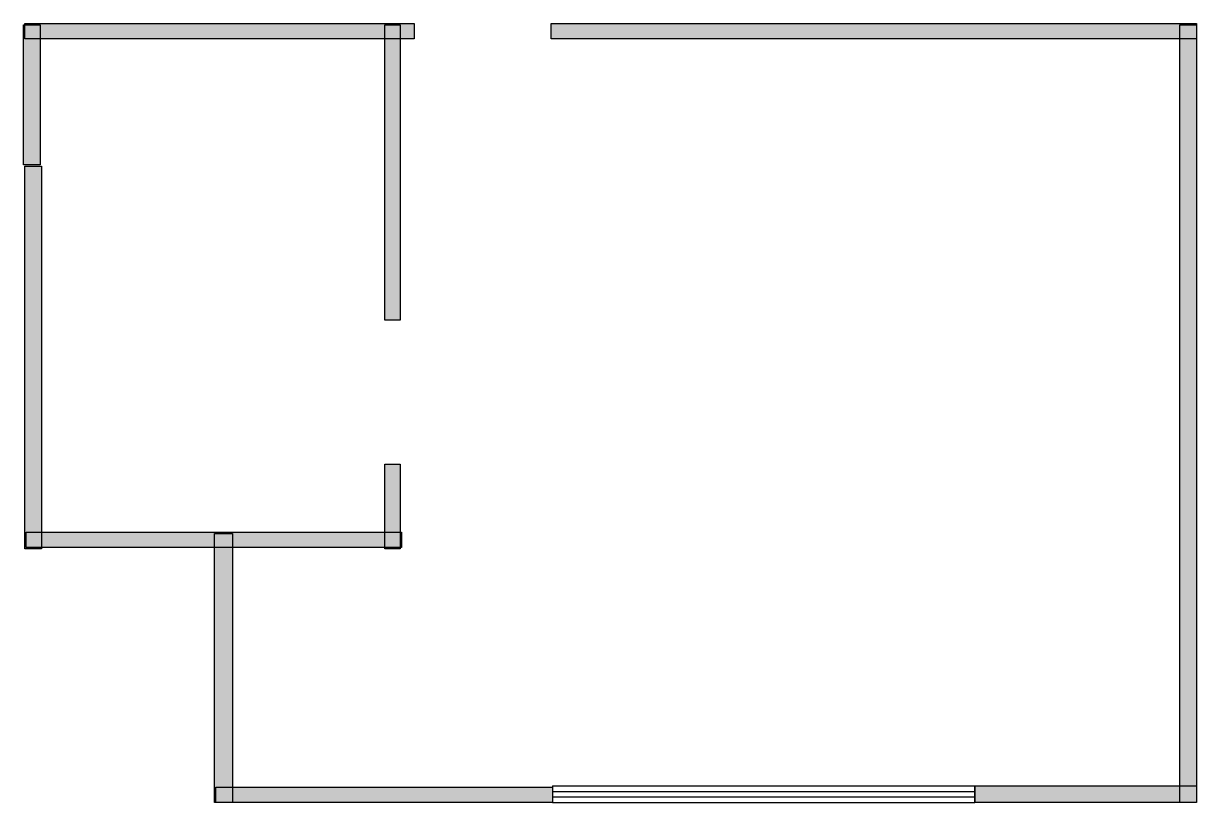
# Model space of a CAD drawing. Header units: centimetres. Extents: x 2 to 1061, y 0 to 702.
import ezdxf

# ---------------------------------------------------------------- set-up
doc = ezdxf.new("R2010")
doc.units = ezdxf.units.CM
doc.layers.add('WALL', color=7, linetype='Continuous')
doc.layers.add('WINDOW', color=5, linetype='Continuous')

msp = doc.modelspace()

# ---------------------------------------------------------------- hatches: boundary and pattern name
at = {"layer": 'WALL'}
h = msp.add_hatch(color=256, dxfattribs=at)
h.dxf.hatch_style = 1
h.paths.add_polyline_path([(2.5, 701.25), (17.5, 701.25), (17.5, 575), (2.5, 575)])
h = msp.add_hatch(color=256, dxfattribs=at)
h.dxf.hatch_style = 1
h.paths.add_polyline_path([(3.75, 702.5), (355, 702.5), (355, 688.75), (3.75, 688.75)])
h = msp.add_hatch(color=256, dxfattribs=at)
h.dxf.hatch_style = 1
h.paths.add_polyline_path([(328.75, 701.25), (342.5, 701.25), (342.5, 435), (328.75, 435)])
h = msp.add_hatch(color=256, dxfattribs=at)
h.dxf.hatch_style = 1
h.paths.add_polyline_path([(478.75, 702.5), (1061.25, 702.5), (1061.25, 688.75), (478.75, 688.75)])
h = msp.add_hatch(color=256, dxfattribs=at)
h.dxf.hatch_style = 1
h.paths.add_polyline_path([(1046.25, 701.25), (1061.25, 701.25), (1061.25, 0), (1046.25, 0)])
h = msp.add_hatch(color=256, dxfattribs=at)
h.dxf.hatch_style = 1
h.paths.add_polyline_path([(3.75, 573.75), (18.75, 573.75), (18.75, 228.75), (3.75, 228.75)])
h = msp.add_hatch(color=256, dxfattribs=at)
h.dxf.hatch_style = 1
h.paths.add_polyline_path([(328.75, 305), (342.5, 305), (342.5, 228.75), (328.75, 228.75)])
h = msp.add_hatch(color=256, dxfattribs=at)
h.dxf.hatch_style = 1
h.paths.add_polyline_path([(5, 243.75), (343.75, 243.75), (343.75, 230), (5, 230)])
h = msp.add_hatch(color=256, dxfattribs=at)
h.dxf.hatch_style = 1
h.paths.add_polyline_path([(175, 242.5), (191.25, 242.5), (191.25, 0), (175, 0)])
h = msp.add_hatch(color=256, dxfattribs=at)
h.dxf.hatch_style = 1
h.paths.add_polyline_path([(176.25, 13.75), (480, 13.75), (480, 0), (176.25, 0)])
h = msp.add_hatch(color=256, dxfattribs=at)
h.dxf.hatch_style = 1
h.paths.add_polyline_path([(861.25, 15), (1061.25, 15), (1061.25, 0), (861.25, 0)])

# ---------------------------------------------------------------- linework, layer by layer
for points in [[(2.5, 701.25), (17.5, 701.25), (17.5, 575), (2.5, 575)], [(3.75, 702.5), (355, 702.5), (355, 688.75), (3.75, 688.75)], [(328.75, 701.25), (342.5, 701.25), (342.5, 435), (328.75, 435)], [(478.75, 702.5), (1061.25, 702.5), (1061.25, 688.75), (478.75, 688.75)], [(1046.25, 701.25), (1061.25, 701.25), (1061.25, 0), (1046.25, 0)], [(3.75, 573.75), (18.75, 573.75), (18.75, 228.75), (3.75, 228.75)], [(328.75, 305), (342.5, 305), (342.5, 228.75), (328.75, 228.75)], [(5, 243.75), (343.75, 243.75), (343.75, 230), (5, 230)], [(175, 242.5), (191.25, 242.5), (191.25, 0), (175, 0)], [(176.25, 13.75), (480, 13.75), (480, 0), (176.25, 0)], [(861.25, 15), (1061.25, 15), (1061.25, 0), (861.25, 0)]]:
    msp.add_lwpolyline(points, close=True, dxfattribs=at)
at = {"layer": 'WINDOW'}
for p, q in [((480, 15), (861.25, 15)), ((480, 15), (480, 0)), ((861.25, 15), (861.25, 0)), ((480, 10), (861.25, 10)), ((480, 5), (861.25, 5)), ((480, 0), (861.25, 0))]:
    msp.add_line(p, q, dxfattribs=at)

doc.saveas('drawing.dxf')
